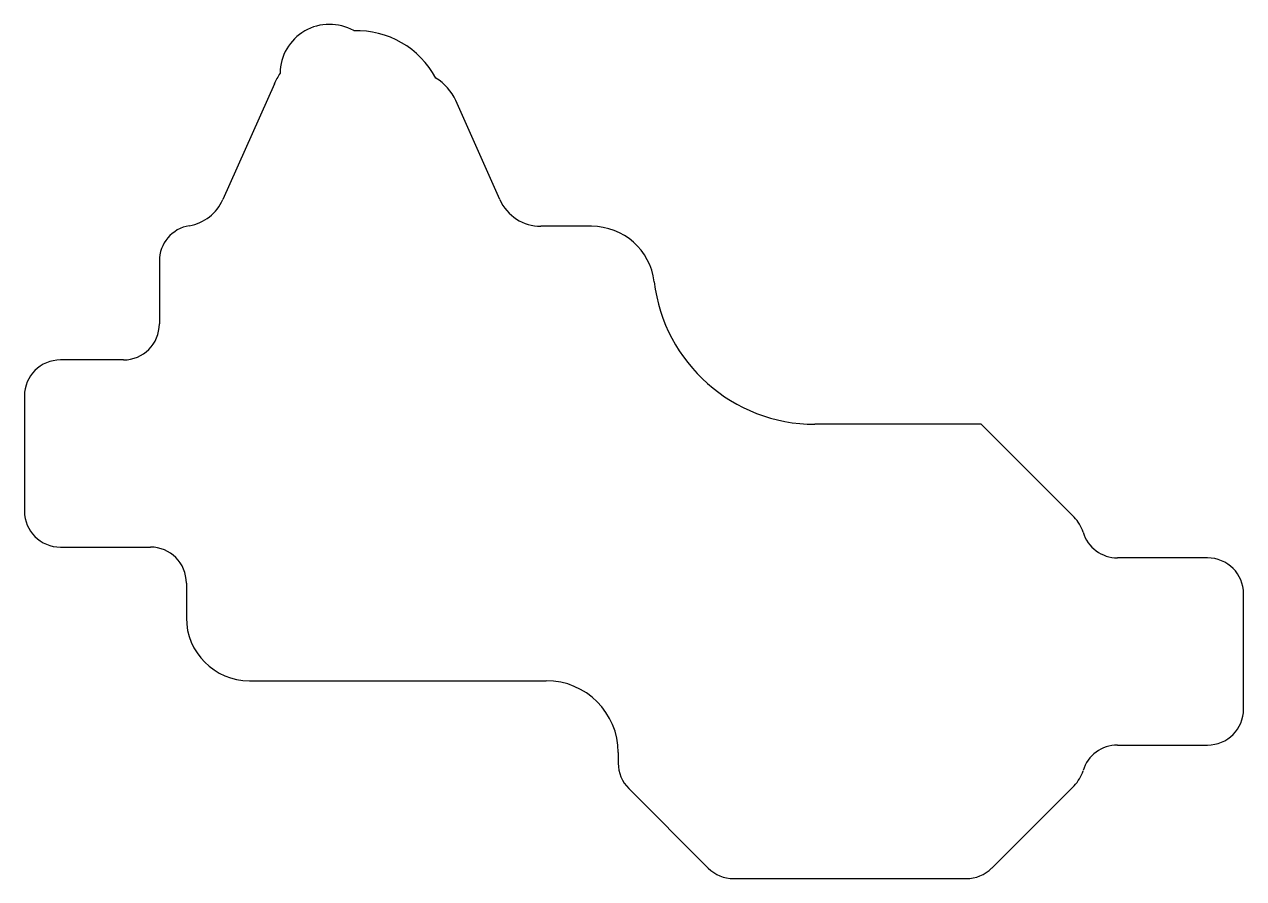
# Model space of a CAD drawing. Header units: millimetres. Extents: x -9.3 to 4.3, y -8.4 to 1.1.
import ezdxf

# ---------------------------------------------------------------- set-up
doc = ezdxf.new("R2010")
doc.units = ezdxf.units.MM
doc.header["$MEASUREMENT"] = 0
doc.layers.get('0').update_dxf_attribs({"true_color": 0xffffff})

msp = doc.modelspace()

# ---------------------------------------------------------------- linework, layer by layer
for p, q in [((-6.497, 0.407), (-7.069, -0.878)), ((-3.991, -0.878), (-4.481, 0.224)), ((-2.971, -1.175), (-3.534, -1.175)), ((-7.775, -1.562), (-7.775, -2.26)), ((-8.175, -2.66), (-8.875, -2.66)), ((-9.275, -3.06), (-9.275, -4.34)), ((1.358, -3.375), (-0.489, -3.375)), ((2.39, -4.408), (1.358, -3.375)), ((-8.875, -4.74), (-7.875, -4.74)), ((3.875, -4.86), (2.874, -4.86)), ((-7.475, -5.14), (-7.475, -5.525)), ((4.275, -6.54), (4.275, -5.26)), ((-6.775, -6.225), (-3.475, -6.225)), ((-2.675, -7.025), (-2.675, -7.142)), ((2.874, -6.94), (3.875, -6.94)), ((-2.558, -7.425), (-1.675, -8.308)), ((1.475, -8.308), (2.39, -7.392)), ((-1.392, -8.425), (1.192, -8.425))]:
    msp.add_line(p, q)
for centre, radius, start, end in [((-5.884, 0.52), 0.55, 60.7547, 179.2453), ((-5.584, 0), 1, 28.2065, 91.7935), ((-5.584, 0), 1, 148.2065, 156.0086), ((-4.984, 0), 0.55, 24, 59.2453), ((-7.526, -0.675), 0.5, 279.6743, 336), ((-3.534, -0.675), 0.5, 204, 270), ((-7.375, -1.562), 0.4, 99.6743, 180), ((-2.971, -1.875), 0.7, 6.8921, 90), ((-0.489, -1.575), 1.8, 186.8921, 270), ((-8.175, -2.26), 0.4, 270, 0), ((-8.875, -3.06), 0.4, 90, 180), ((-8.875, -4.34), 0.4, 180, 270), ((2.108, -4.69), 0.4, 16.7429, 45), ((2.874, -4.46), 0.4, 196.7429, 270), ((-7.875, -5.14), 0.4, 0, 90), ((3.875, -5.26), 0.4, 0, 90), ((-6.775, -5.525), 0.7, 180, 270), ((-3.475, -7.025), 0.8, 0, 90), ((3.875, -6.54), 0.4, 270, 0), ((2.874, -7.34), 0.4, 90, 163.2571), ((-2.275, -7.142), 0.4, 180, 225), ((2.108, -7.11), 0.4, 315, 343.2571), ((-1.392, -8.025), 0.4, 225, 270), ((1.192, -8.025), 0.4, 270, 315)]:
    msp.add_arc(centre, radius, start, end)

doc.saveas('drawing.dxf')
